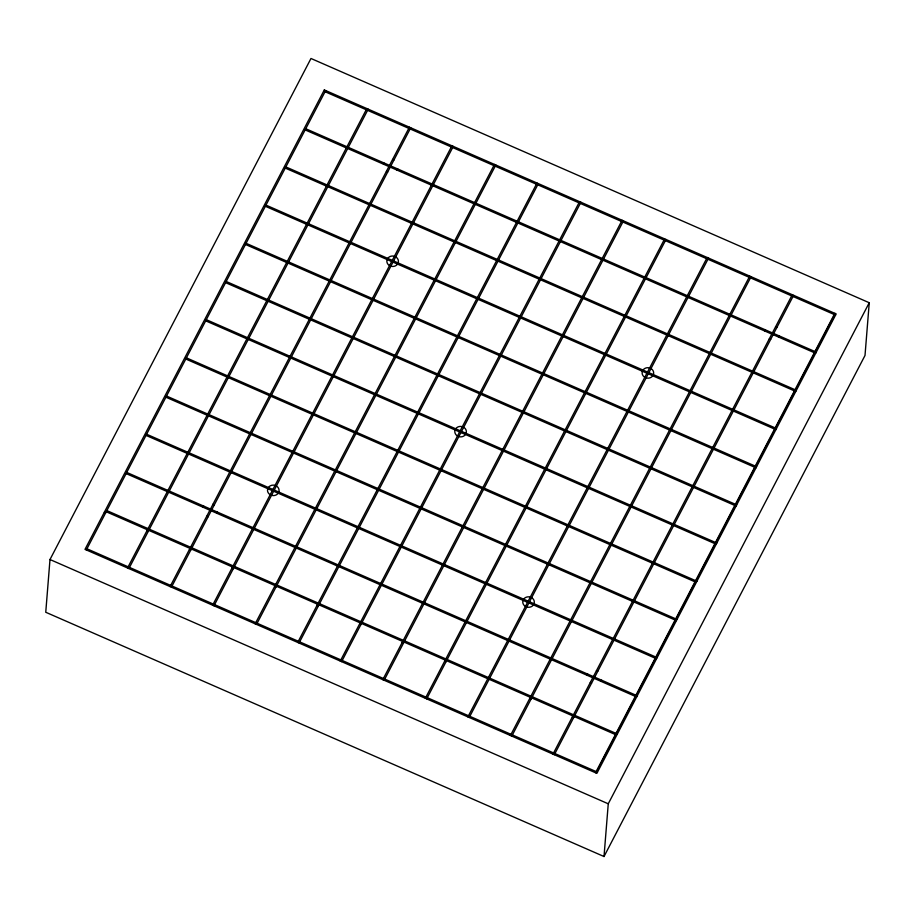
<?xml version="1.0" encoding="UTF-8"?>
<svg xmlns="http://www.w3.org/2000/svg" width="915" height="915" viewBox="0 0 915 915"><rect width="100%" height="100%" fill="white"/><g stroke="black" fill="none" stroke-linecap="round" stroke-linejoin="round"><path stroke-width="1.37" d="M49.993 559.523L45.75 612.261L604.014 856.52L865.007 355.478L869.25 302.739L310.986 58.48L49.993 559.523L608.258 803.793L604.014 856.52M216.821 513.258L217.255 512.011M383.465 164.174L383.9 162.927M587.338 675.384L587.762 674.138M765.009 331.116L765.443 329.869M86.342 549.949L325.649 90.551M127.551 567.975L366.846 108.576M128.889 568.57L368.196 109.16M170.087 586.595L409.394 127.196M171.437 587.178L410.732 127.78M212.635 605.204L451.941 145.805M213.973 605.799L453.28 146.389M255.171 623.824L494.477 164.425M256.52 624.407L495.816 165.009M297.718 642.433L537.025 183.034M299.056 643.028L538.363 183.618M340.266 661.053L579.561 201.655M341.604 661.637L580.911 202.238M382.802 679.673L622.108 220.263M384.151 680.257L623.447 220.858M425.349 698.282L664.656 238.884M426.687 698.866L665.994 239.467M467.897 716.903L707.192 257.492M469.235 717.486L708.542 258.087M510.433 735.511L749.74 276.113M511.782 736.095L751.078 276.696M552.98 754.132L792.287 294.721M554.318 754.715L793.625 295.316M596.134 771.574L834.823 313.342M595.997 772.946L835.304 313.548M608.258 803.793L869.25 302.739M397.007 170.099L397.785 169M202.924 507.185L203.713 506.087M778.551 337.04L779.34 335.954M600.869 681.309L601.658 680.211M391.654 261.53L393.599 260.947M459.604 431.937L461.56 431.354M272.304 490.646L274.26 490.063M392.581 159.473L393.999 159.908M769.24 338.962L770.659 339.396M206.721 516.277L208.14 516.712M596.443 670.684L597.861 671.118M325.042 91.717L706.586 258.671M707.924 259.254L835.555 315.092M305.759 128.729L687.302 295.682M688.64 296.266L816.271 352.115M305.153 129.907L686.696 296.849M688.034 297.444L815.665 353.281M285.869 166.919L667.412 333.872M668.751 334.455L796.382 390.305M285.251 168.086L666.806 335.039M668.144 335.622L795.775 391.471M265.979 205.109L647.523 372.05M776.492 428.483L648.861 372.645L646.916 373.228L265.361 206.275M648.255 373.812L775.886 429.65M246.078 243.299L627.633 410.24M628.971 410.824L756.602 466.673M245.472 244.465L627.027 411.407M628.365 412.002L755.996 467.84M226.188 281.477L607.743 448.43M609.081 449.013L736.712 504.863M225.582 282.644L607.125 449.597M608.475 450.18L736.106 506.029M206.298 319.667L587.853 486.608M589.191 487.203L716.822 543.041M205.692 320.833L587.236 487.787M588.585 488.37L716.205 544.208M186.408 357.856L567.952 524.798M569.302 525.382L696.933 581.231M185.802 359.023L567.346 525.965M568.684 526.56L696.315 582.398M166.519 396.035L548.062 562.988M549.412 563.571L677.043 619.421M165.912 397.202L547.456 564.155M548.794 564.738L676.425 620.587M146.629 434.225L528.172 601.166M657.142 657.599L529.522 601.761L527.566 602.345L146.023 435.391M528.904 602.928L656.535 658.777M126.739 472.415L508.282 639.356M509.621 639.94L637.252 695.789M126.121 473.581L507.676 640.523M509.015 641.118L636.646 696.956M106.849 510.593L488.393 677.546M489.731 678.129L617.362 733.979M106.231 511.76L487.787 678.713M489.125 679.296L615.887 734.768M104.321 512.274L105.66 512.869M146.869 530.894L148.207 531.478M189.405 549.503L190.755 550.098M231.953 568.124L233.291 568.707M274.5 586.732L275.838 587.327M317.036 605.353L318.374 605.936M359.584 623.961L360.922 624.556M402.12 642.582L403.469 643.165M444.667 661.19L446.005 661.785M529.751 698.431L531.1 699.014M572.298 717.04L573.636 717.623M86.959 548.783L597.472 772.157M775.543 326.861L776.801 327.593M386.427 171.277L387.685 172.02M590.301 682.487L591.559 683.231M213.023 504.165L214.293 504.908M268.049 488.072L267.592 489.365A5.776 5.227 4.6 0 0 269.559 494.306L272.27 495.484A5.776 5.227 4.6 0 0 277.703 493.791L278.972 491.355A5.776 5.227 4.6 0 0 277.005 486.414L274.294 485.225A5.776 5.227 4.6 0 0 268.861 486.929L268.049 488.072M387.4 258.956L386.942 260.249A5.776 5.227 4.6 0 0 388.909 265.19L391.62 266.368A5.776 5.227 4.6 0 0 397.053 264.675L398.322 262.239A5.776 5.227 4.6 0 0 396.344 257.298L393.633 256.108A5.776 5.227 4.6 0 0 388.212 257.813L387.4 258.956M455.35 429.352L454.892 430.645A5.776 5.227 4.6 0 0 456.871 435.586L459.57 436.775A5.776 5.227 4.6 0 0 465.003 435.071L466.273 432.646A5.776 5.227 4.6 0 0 464.305 427.705L461.595 426.516A5.776 5.227 4.6 0 0 456.162 428.22L455.35 429.352M523.311 599.76L522.854 601.052A5.776 5.227 4.6 0 0 524.821 605.993L527.532 607.183A5.776 5.227 4.6 0 0 532.965 605.478L534.234 603.042A5.776 5.227 4.6 0 0 532.255 598.101L529.545 596.923A5.776 5.227 4.6 0 0 524.123 598.616L523.311 599.76M642.65 370.644L642.204 371.936A5.776 5.227 4.6 0 0 644.171 376.877L646.882 378.067A5.776 5.227 4.6 0 0 652.315 376.362L653.573 373.926A5.776 5.227 4.6 0 0 651.606 368.985L648.895 367.807A5.776 5.227 4.6 0 0 643.462 369.5L642.65 370.644M324.31 89.956L85.004 549.366L596.866 773.335L836.161 313.925L324.31 89.956"/></g></svg>
